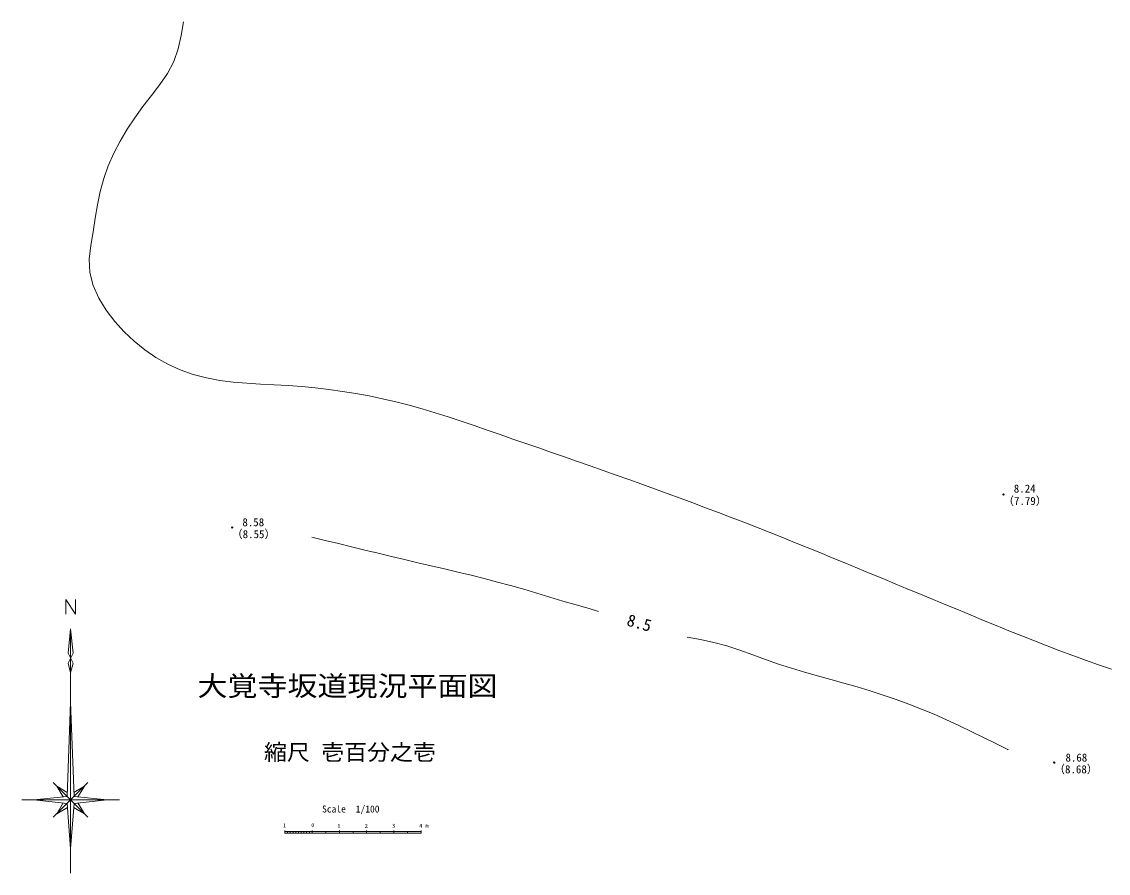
# Model space of a CAD drawing. Units: millimetres, scale not verified. Extents: x 343 to 153972, y 3534 to 128167.
# Drawn here: x 4047 to 43878, y 44597 to 75810 of the extents above; entities that cross this region are included whole.
import ezdxf
from ezdxf.enums import TextEntityAlignment as Align

# ---------------------------------------------------------------- set-up
doc = ezdxf.new("R2010")
doc.units = ezdxf.units.MM
doc.header["$LTSCALE"] = 100
doc.header["$PDMODE"] = 32
doc.header["$PDSIZE"] = 50
doc.layers.add('0-0通り芯', color=4, linetype='Continuous', lineweight=13)
doc.styles.add('ＭＳ ゴシック', font='')
doc.styles.get('ＭＳ ゴシック').set_extended_font_data('MS Gothic')

msp = doc.modelspace()

# ---------------------------------------------------------------- linework, layer by layer
at = {"layer": '0-0通り芯', "color": 3}
for p, q in [((5660, 54632.6), (6018.4, 54095)), ((5660, 54095), (5660, 54632.6)), ((6018.4, 54095), (6018.4, 54632.6)), ((5839.2, 53557.4), (5928.8, 52661.4)), ((5928.8, 52661.4), (5749.6, 52303)), ((5749.6, 52303), (5839.2, 51944.6)), ((5839.2, 50869.4), (5965.9, 47412.1)), ((4495.2, 47285.4), (5712.5, 47412.1)), ((5332.4, 47792.2), (5717.9, 47560.9)), ((6346, 47792.2), (6109.1, 47397.2)), ((5332.4, 46778.6), (5569.3, 47173.6)), ((5839.2, 45493.4), (5712.5, 47158.7)), ((6346, 46778.6), (5954.8, 47013.2)), ((7183.2, 47285.4), (5965.9, 47158.7))]:
    msp.add_line(p, q, dxfattribs=at)
at = {"layer": '0-0通り芯'}
for p, q in [((5839.2, 53557.4), (5749.6, 52661.4)), ((5839.2, 53557.4), (5839.2, 44597.4)), ((5749.6, 52661.4), (5928.8, 52303)), ((5928.8, 52303), (5839.2, 51944.6)), ((5839.2, 50869.4), (5712.5, 47412.1)), ((5205.6, 47919.1), (6472.9, 46651.8)), ((6472.9, 47919.1), (5205.6, 46651.8)), ((5332.4, 47792.2), (5569.3, 47397.2)), ((6346, 47792.2), (5960.5, 47560.9)), ((7183.2, 47285.4), (5965.9, 47412.1)), ((4047.2, 47285.4), (7631.2, 47285.4)), ((4495.2, 47285.4), (5712.5, 47158.7)), ((5332.4, 46778.6), (5723.6, 47013.2)), ((5839.2, 45493.4), (5965.9, 47158.7)), ((6346, 46778.6), (6109.1, 47173.6)), ((13691.6, 46065), (13691.6, 46165)), ((13691.6, 46125), (18691.6, 46125)), ((13691.6, 46065), (18691.6, 46065)), ((13791.6, 46065), (13791.6, 46123.1)), ((13891.6, 46065), (13891.6, 46123.1)), ((13991.6, 46065), (13991.6, 46124.7)), ((14091.6, 46065), (14091.6, 46123.1)), ((14191.6, 46065), (14191.6, 46145.7)), ((14291.6, 46065), (14291.6, 46121.5)), ((14391.6, 46065), (14391.6, 46123.1)), ((14491.6, 46065), (14491.6, 46124.7)), ((14591.6, 46065), (14591.6, 46126.3)), ((14691.6, 46065), (14691.6, 46165)), ((15191.6, 46065), (15191.6, 46145.7)), ((15691.6, 46065), (15691.6, 46165)), ((16191.6, 46065), (16191.6, 46145.7)), ((16191.6, 46065), (16191.6, 46145.7)), ((16191.6, 46065), (16191.6, 46145.7)), ((16191.6, 46065), (16191.6, 46145.7)), ((16691.6, 46065), (16691.6, 46165)), ((16691.6, 46065), (16691.6, 46165)), ((17191.6, 46065), (17191.6, 46145.7)), ((17691.6, 46065), (17691.6, 46165)), ((18191.6, 46065), (18191.6, 46145.7)), ((18691.6, 46065), (18691.6, 46165))]:
    msp.add_line(p, q, dxfattribs=at)
at = {"layer": '0-0通り芯', "color": 3}
for points in [[(9972.2, 75809.5), (9891.1, 75307.7), (9783.8, 74817.7), (9624.1, 74351.7), (9396, 73916.6), (9115.8, 73504.1), (8806.8, 73102.6), (8492.1, 72700.5), (8191, 72288.7), (7909.7, 71865.6), (7651.8, 71431.4), (7420.9, 70986.1), (7220.4, 70529.8), (7053.9, 70062.7), (6924, 69585.1), (6823.8, 69098.2), (6740.6, 68604.3), (6661.4, 68105.4), (6578.8, 67604), (6523.7, 67104.9), (6544.2, 66613.9), (6666.5, 66136.3), (6874.6, 65676.6), (7147.8, 65239), (7465.2, 64827.8), (7807.4, 64447), (8169.5, 64098.8), (8554.5, 63784), (8965.5, 63503.5), (9402.7, 63258.7), (9860.9, 63051.1), (10334.4, 62882.7), (10817.7, 62754.9), (11307.6, 62663.3), (11802.8, 62600.1), (12301.9, 62557.4), (12803.5, 62527.1), (13306.3, 62501.5), (13808.7, 62472.4), (14309.9, 62434.5), (14809.6, 62386.8), (15307.5, 62329.1), (15803.5, 62260.9), (16297.3, 62182), (16788.7, 62092), (17277.6, 61990.6), (17763.8, 61877.3), (18247.1, 61752.4), (18727.8, 61617), (19206.3, 61472.8), (19683.1, 61321.5), (20158.5, 61164.6), (20632.8, 61003.9), (21106.5, 60841), (21580, 60677.3), (22053.4, 60513.8), (22526.6, 60350.1), (22999.7, 60186.4), (23472.5, 60022.4), (23945.1, 59858), (24417.5, 59693.1), (24889.5, 59527.7), (25361.2, 59361.6), (25832.6, 59194.8), (26303.5, 59027.1), (26774, 58858.3), (27243.9, 58688.5), (27713.4, 58517.6), (28182.3, 58345.3), (28650.6, 58171.6), (29118.3, 57996.4), (29585.4, 57819.6), (30051.7, 57641.1), (30517.4, 57460.9), (30982.4, 57279), (31446.8, 57095.6), (31910.7, 56910.8), (32374, 56724.7), (32837, 56537.5), (33299.7, 56349.2), (33762, 56160.1), (34224.1, 55970.2), (34686.1, 55779.6), (35148, 55588.5), (35609.8, 55397.1), (36071.6, 55205.4), (36533.5, 55013.5), (36995.5, 54821.6), (37457.7, 54629.9), (37920.2, 54438.3), (38383, 54247.2), (38846.2, 54056.5), (39309.9, 53866.4), (39774, 53677.1), (40238.7, 53488.7), (40704, 53301.5), (41170.2, 53116.2), (41637.3, 52933.6), (42105.6, 52754.2), (42575.1, 52578.8), (43046.1, 52408), (43518.6, 52242.6), (43992.9, 52083.2)], [(14682.7, 56917.5), (15168.3, 56799), (15654.1, 56680.7), (16139.9, 56562.7), (16625.8, 56445), (17112, 56328), (17598.3, 56211.7), (18084.9, 56096.2), (18571.7, 55981.7), (19058.8, 55867.8), (19545.7, 55753.4), (20032.3, 55637.7), (20518.3, 55519.7), (21003.3, 55398.3), (21487.2, 55272.8), (21969.7, 55142), (22450.4, 55005.1), (22929.8, 54863), (23408.5, 54718.5), (23887.4, 54574.8), (24367.3, 54434.4), (24848, 54296.6), (25194.1, 54198.1)], [(28436.5, 53256.8), (28928.5, 53163), (29417.4, 53057.7), (29899.8, 52929.6), (30374.7, 52775.3), (30845.3, 52605.4), (31315.2, 52432.2), (31787.6, 52267.5), (32263.8, 52115.6), (32743, 51973.2), (33224, 51836.9), (33706, 51703.1), (34187.8, 51568.5), (34668.5, 51429.5), (35147.3, 51283.7), (35623.6, 51130.3), (36096.9, 50968.4), (36566.7, 50797.1), (37032.3, 50615.7), (37493.6, 50423.7), (37950.8, 50222.2), (38404.8, 50013), (38856.1, 49797.4), (39305.4, 49577.1), (39753.4, 49353.7), (40200.7, 49128.6), (40212.4, 49122.7)]]:
    msp.add_lwpolyline(points, dxfattribs=at)
at = {"layer": '0-0通り芯', "color": 7}
for p in [(40036.7, 58481.3), (11762.4, 57271.3), (41900.2, 48656.4)]:
    msp.add_point(p, dxfattribs=at)

# ---------------------------------------------------------------- texts
at = {"layer": '0-0通り芯', "color": 2, "style": 'ＭＳ ゴシック'}
for s, p in [('8.24', (40416.2, 58464)), ('（7.79）', (40022.9, 58008.7)), ('8.58', (12135.5, 57229.4)), ('（8.55）', (11747.1, 56793.4)), ('（8.68）', (41892.6, 48174)), ('8.68', (42308.9, 48603.8))]:
    msp.add_text(s, height=293.3, dxfattribs=at).set_placement(p, align=Align.BOTTOM_LEFT)
msp.add_text('8.5', height=439.9, rotation=344.612, dxfattribs=at).set_placement((26161.4, 53557.4), align=Align.BOTTOM_LEFT)
at = {"layer": '0-0通り芯', "style": 'ＭＳ ゴシック'}
for s, height, width, p in [('大覚寺坂道現況平面図', 733.1, 1.1, (10488.4, 50876.2)), ('縮尺 壱百分之壱', 586.5, 1.05, (12929.3, 48566.8))]:
    msp.add_text(s, height=height, dxfattribs=dict(at, width=width)).set_placement(p, align=Align.BOTTOM_LEFT)
at = {"layer": '0-0通り芯', "color": 3, "style": 'ＭＳ ゴシック'}
msp.add_text('Scale\u30001/100', height=256.6, dxfattribs=at).set_placement((15057.9, 46747.6), align=Align.BOTTOM_LEFT)
at = {"layer": '0-0通り芯', "color": 7, "style": 'ＭＳ ゴシック'}
for s, p in [('1', (13626, 46235.1)), ('0', (14659.8, 46243.8)), ('1', (15620.2, 46222.3)), ('2', (16620.6, 46215.9)), ('3', (17620.9, 46222.3)), ('4 m', (18620.2, 46222.3))]:
    msp.add_text(s, height=146.6, dxfattribs=at).set_placement(p, align=Align.BOTTOM_LEFT)

doc.saveas('drawing.dxf')
